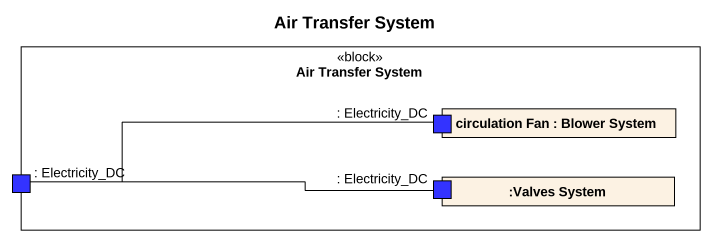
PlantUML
@startuml
title Air Transfer System
rectangle "Air Transfer System" as Air_Transfer_System <<block>> {
  rectangle "circulation Fan : Blower System" as circulation_Fan {
    port ": Electricity_DC" as Electricity_DC #3333FF
  }
  port ": Electricity_DC" as Electricity_DC_2 #3333FF
  rectangle ":Valves System" as Valves_System {
    port ": Electricity_DC" as Electricity_DC_3 #3333FF
  }
}
Electricity_DC_2 -right- Electricity_DC
Electricity_DC_2 -right- Electricity_DC_3
@enduml
